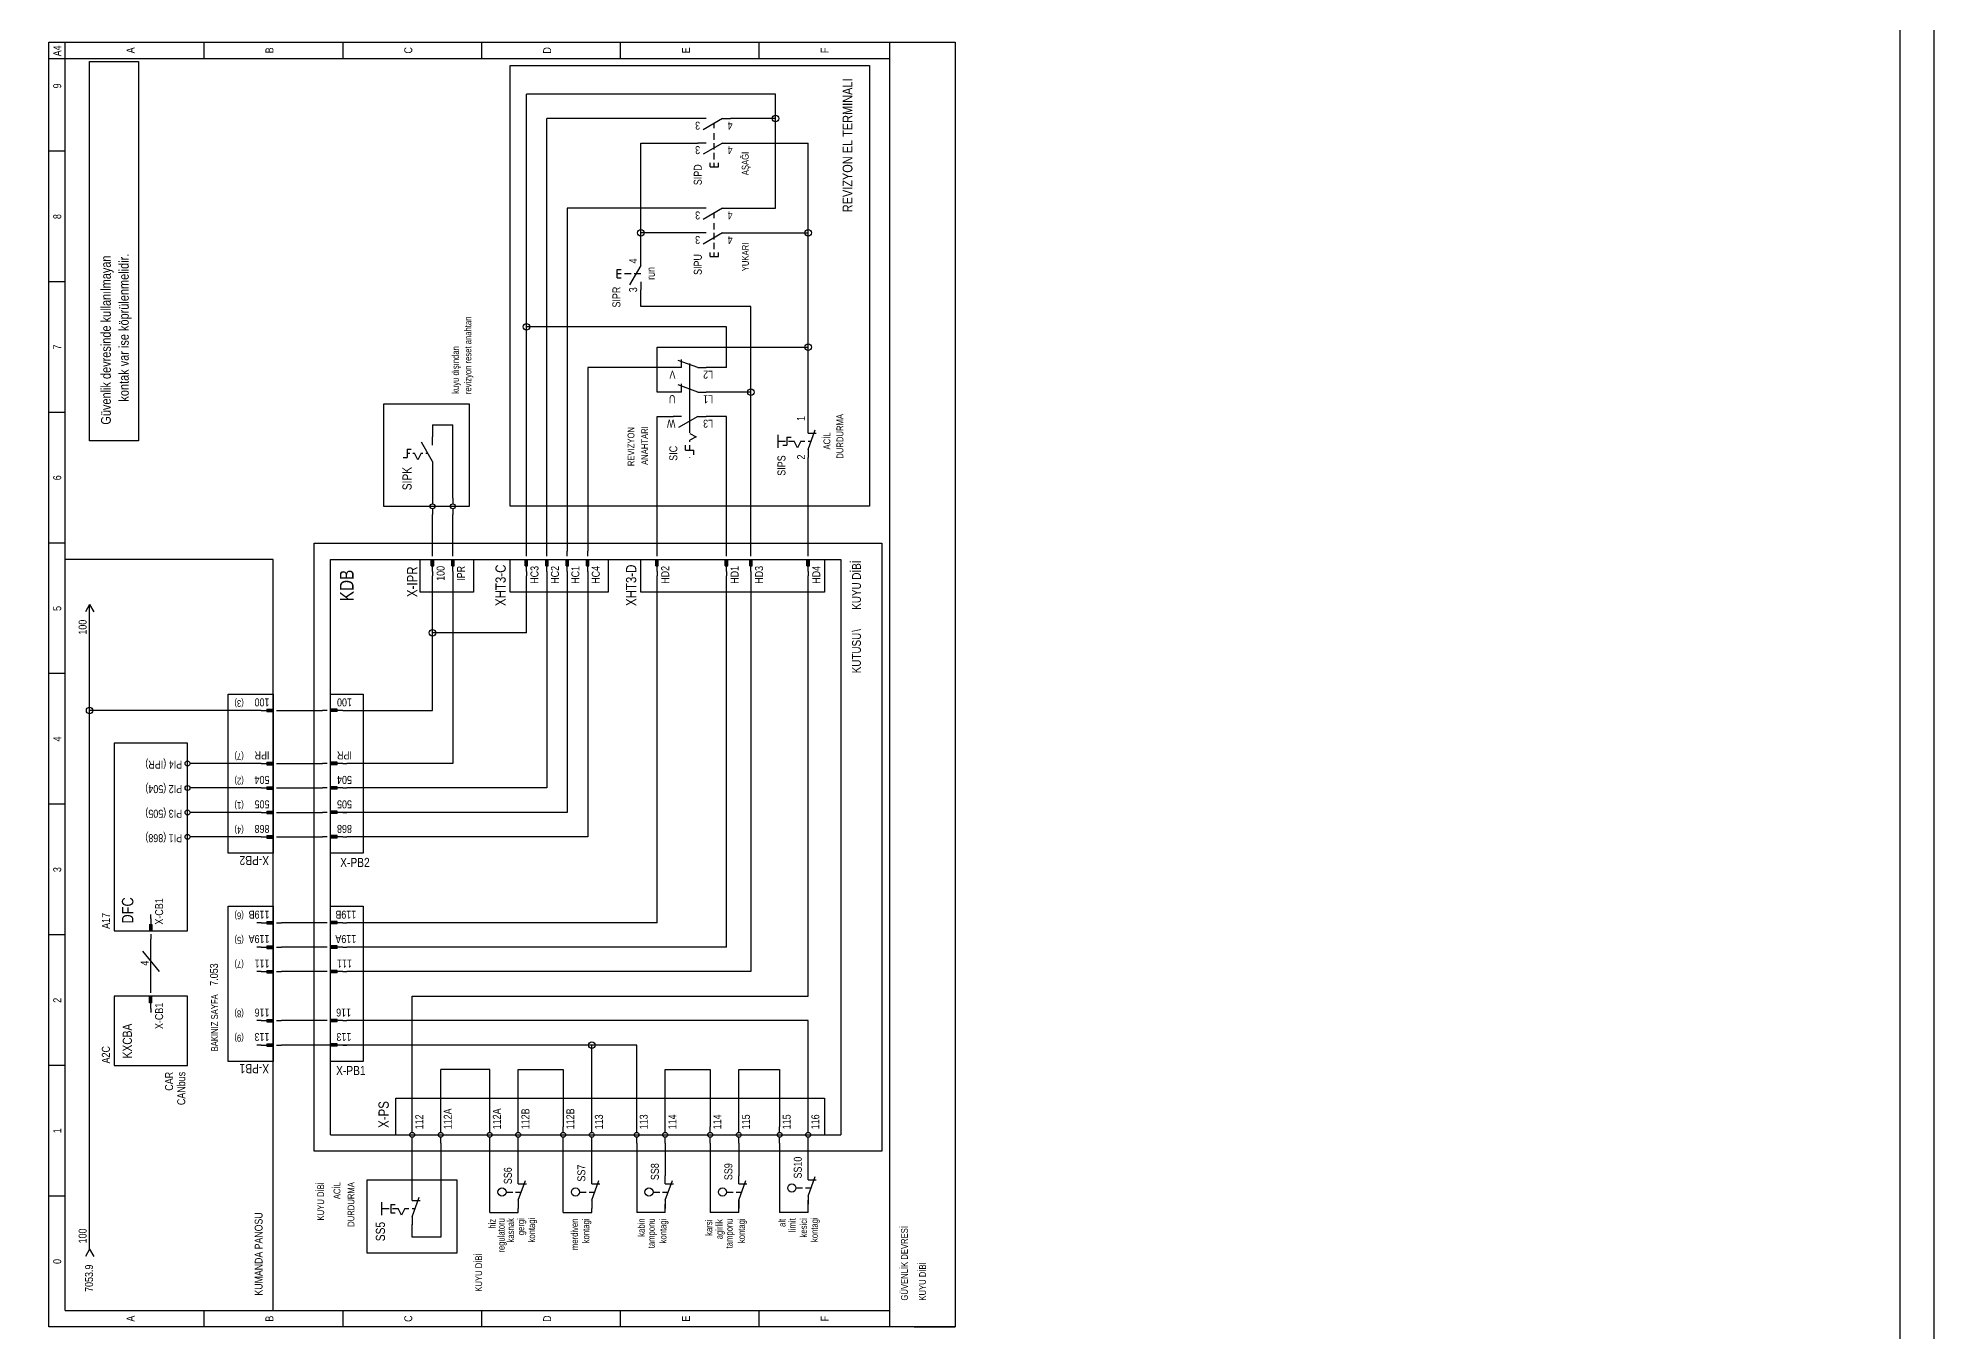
# Model space of a CAD drawing. Header units: centimetres. Extents: x 0 to 12309, y -30 to 2970.
# Drawn here: x 10913 to 12309, y 1019 to 1971 of the extents above; entities that cross this region are included whole.
import ezdxf
from ezdxf.enums import TextEntityAlignment as Align

# ---------------------------------------------------------------- set-up
doc = ezdxf.new("R2010")
doc.units = ezdxf.units.CM
for name, color, linetype in [('SCOTT-CERCEVE', 7, 'CONTINUOUS'), ('SCOTT-ELEKTRIK', 3, 'CONTINUOUS'), ('SCOTT-ELEKTRIK-YAZI', 4, 'CONTINUOUS')]:
    doc.layers.add(name, color=color, linetype=linetype)
doc.styles.get("Standard").update_dxf_attribs({"font": 'arial.ttf', "width": 0.8})

msp = doc.modelspace()

# ---------------------------------------------------------------- linework, layer by layer
at = {"layer": 'SCOTT-CERCEVE'}
for points in [[(0, 0), (12308.9, 0), (12308.9, 2970), (0, 2970)], [(100, 0), (12283.9, 0), (12283.9, 2970), (100, 2970)]]:
    msp.add_lwpolyline(points, close=True, dxfattribs=at)
at = {"layer": 'SCOTT-ELEKTRIK'}
for p, q in [((10921.2, 1022.3), (10921.2, 1968.1)), ((10921.2, 1968.1), (11588.4, 1968.1)), ((10933.2, 1034.3), (10933.2, 1968.1)), ((11035.4, 1968.1), (11035.4, 1956.1)), ((11137.6, 1968.1), (11137.6, 1956.1)), ((11239.8, 1968.1), (11239.8, 1956.1)), ((11342, 1956.1), (11342, 1968.1)), ((11444.1, 1956.1), (11444.1, 1968.1)), ((11540.3, 1022.3), (11540.3, 1968.1)), ((11588.4, 1968.1), (11588.4, 1022.3)), ((10921.2, 1956.1), (11540.3, 1956.1)), ((10951.3, 1674.5), (10951.3, 1953.9)), ((10951.3, 1953.9), (10987.3, 1953.9)), ((10987.3, 1953.9), (10987.3, 1674.5)), ((11260.8, 1626.4), (11260.8, 1950.9)), ((11260.8, 1950.9), (11525.3, 1950.9)), ((11525.3, 1950.9), (11525.3, 1626.4)), ((11456.1, 1929.9), (11272.8, 1929.9)), ((11272.8, 1758.6), (11272.8, 1929.9)), ((11456.1, 1911.9), (11456.1, 1929.9)), ((11287.9, 1593.3), (11287.9, 1911.9)), ((11399, 1911.9), (11287.9, 1911.9)), ((11405.1, 1911.9), (11399, 1911.9)), ((11417.1, 1911.9), (11402.9, 1903.7)), ((11411.1, 1904.7), (11411.1, 1908.4)), ((11411.1, 1896.2), (11411.1, 1901.1)), ((11417.1, 1911.9), (11423.1, 1911.9)), ((11456.1, 1911.9), (11423.1, 1911.9)), ((11456.1, 1845.8), (11456.1, 1911.9)), ((10933.2, 1887.8), (10921.2, 1887.8)), ((11357, 1893.8), (11399, 1893.8)), ((11357, 1827.7), (11357, 1893.8)), ((11405.1, 1893.8), (11399, 1893.8)), ((11417.1, 1893.8), (11402.9, 1885.6)), ((11411.1, 1889), (11411.1, 1893.8)), ((11411.1, 1881.8), (11411.1, 1886.6)), ((11417.1, 1893.8), (11423.1, 1893.8)), ((11423.1, 1893.8), (11480.2, 1893.8)), ((11480.2, 1827.7), (11480.2, 1893.8)), ((11408.1, 1876.4), (11408.1, 1879.4)), ((11408.1, 1876.4), (11414.1, 1876.4)), ((11411.1, 1876.4), (11411.1, 1879.4)), ((11414.1, 1876.4), (11414.1, 1879.4)), ((11399, 1845.8), (11302.9, 1845.8)), ((11302.9, 1845.8), (11302.9, 1593.3)), ((11405.1, 1845.8), (11399, 1845.8)), ((11417.1, 1845.8), (11402.9, 1837.5)), ((11417.1, 1845.8), (11423.1, 1845.8)), ((11423.1, 1845.8), (11456.1, 1845.8)), ((11411.1, 1838.5), (11411.1, 1842.3)), ((11411.1, 1830.1), (11411.1, 1834.9)), ((11399, 1827.7), (11357, 1827.7)), ((11357, 1809.7), (11357, 1827.7)), ((11405.1, 1827.7), (11399, 1827.7)), ((11417.1, 1827.7), (11402.9, 1819.5)), ((11411.1, 1822.9), (11411.1, 1827.7)), ((11411.1, 1815.7), (11411.1, 1820.5)), ((11417.1, 1827.7), (11423.1, 1827.7)), ((11423.1, 1827.7), (11480.2, 1827.7)), ((11480.2, 1743.6), (11480.2, 1827.7)), ((11339.5, 1800.7), (11342.6, 1800.7)), ((11339.5, 1794.7), (11339.5, 1800.7)), ((11357, 1803.7), (11348.8, 1789.5)), ((11357, 1803.7), (11357, 1809.7)), ((11408.1, 1810.3), (11408.1, 1813.3)), ((11408.1, 1810.3), (11414.1, 1810.3)), ((11411.1, 1810.3), (11411.1, 1813.3)), ((11414.1, 1810.3), (11414.1, 1813.3)), ((10933.2, 1791.7), (10921.2, 1791.7)), ((11339.5, 1797.7), (11342.6, 1797.7)), ((11339.5, 1794.7), (11342.6, 1794.7)), ((11345, 1797.7), (11349.8, 1797.7)), ((11352.2, 1797.7), (11357, 1797.7)), ((11357, 1791.7), (11357, 1785.7)), ((11357, 1773.6), (11357, 1785.7)), ((11438.1, 1773.6), (11357, 1773.6)), ((11438.1, 1710.5), (11438.1, 1773.6)), ((11420.1, 1758.6), (11272.8, 1758.6)), ((11272.8, 1593.3), (11272.8, 1758.6)), ((11420.1, 1728.6), (11420.1, 1758.6)), ((11369, 1710.5), (11369, 1743.6)), ((11369, 1743.6), (11480.2, 1743.6)), ((11399, 1728.6), (11384.6, 1733.8)), ((11387, 1728.6), (11387, 1734.6)), ((11393, 1680.5), (11393, 1731.6)), ((11480.2, 1686.4), (11480.2, 1743.6)), ((11317.9, 1728.6), (11317.9, 1593.3)), ((11381, 1728.6), (11317.9, 1728.6)), ((11381, 1728.6), (11380.8, 1728.6)), ((11387, 1728.6), (11381, 1728.6)), ((11399, 1728.6), (11405.1, 1728.6)), ((11404.8, 1728.6), (11405.1, 1728.6)), ((11420.1, 1728.6), (11405.1, 1728.6)), ((11381, 1710.5), (11369, 1710.5)), ((11381, 1710.5), (11380.8, 1710.5)), ((11387, 1710.5), (11381, 1710.5)), ((11399, 1710.5), (11384.6, 1715.8)), ((11387, 1710.5), (11387, 1716.5)), ((11399, 1710.5), (11405.1, 1710.5)), ((11404.8, 1710.5), (11405.1, 1710.5)), ((11438.1, 1710.5), (11405.1, 1710.5)), ((11438.1, 1593.3), (11438.1, 1710.5)), ((10933.2, 1695.5), (10921.2, 1695.5)), ((11167.6, 1701.5), (11167.6, 1626.4)), ((11230.8, 1701.5), (11167.6, 1701.5)), ((11230.8, 1626.4), (11230.8, 1701.5)), ((11369, 1692.5), (11381, 1692.5)), ((11369, 1593.3), (11369, 1692.5)), ((11381, 1692.5), (11380.8, 1692.5)), ((11387, 1692.5), (11381, 1692.5)), ((11399, 1692.5), (11384.8, 1684.3)), ((11399, 1692.5), (11405.1, 1692.5)), ((11404.8, 1692.5), (11405.1, 1692.5)), ((11420.1, 1692.5), (11405.1, 1692.5)), ((11420.1, 1593.3), (11420.1, 1692.5)), ((11203.7, 1686.5), (11218.7, 1686.5)), ((11203.7, 1686.5), (11203.7, 1677.5)), ((11203.7, 1671.5), (11203.7, 1677.5)), ((11218.7, 1632.4), (11218.7, 1686.5)), ((11393, 1679.9), (11397.8, 1677.5)), ((11397.8, 1677.5), (11393, 1675.1)), ((11393, 1673.9), (11393, 1675.1)), ((11458.1, 1669.4), (11458.1, 1679)), ((11464.6, 1677.3), (11467.6, 1677.3)), ((11464.6, 1677.3), (11464.6, 1671.3)), ((11480.2, 1680.3), (11480.2, 1686.4)), ((11480.2, 1668.3), (11485.4, 1682.8)), ((11480.2, 1680.3), (11486.2, 1680.3)), ((10987.3, 1674.5), (10951.3, 1674.5)), ((11182.1, 1662.4), (11185.1, 1662.4)), ((11185.1, 1668.4), (11188.1, 1668.4)), ((11185.1, 1668.4), (11185.1, 1662.4)), ((11185.1, 1665.4), (11186.9, 1665.4)), ((11189.3, 1665.4), (11190.5, 1665.4)), ((11192.9, 1660.6), (11190.5, 1665.4)), ((11195.3, 1665.4), (11192.9, 1660.6)), ((11195.3, 1665.4), (11196.5, 1665.4)), ((11203.7, 1659.4), (11195.5, 1673.7)), ((11198.9, 1665.4), (11200.2, 1665.4)), ((11390, 1667.8), (11390, 1671.5)), ((11390, 1667.8), (11396, 1667.8)), ((11393, 1667.8), (11393, 1671.5)), ((11393, 1662.4), (11393, 1662.6)), ((11396, 1664.2), (11396, 1667.8)), ((11458.1, 1674.3), (11463.4, 1674.3)), ((11461.6, 1671.3), (11464.6, 1671.3)), ((11465.8, 1674.3), (11470, 1674.3)), ((11472.4, 1669.5), (11470, 1674.3)), ((11474.8, 1674.3), (11472.4, 1669.5)), ((11474.8, 1674.3), (11477.8, 1674.3)), ((11480.2, 1674.3), (11482.4, 1674.3)), ((11480.2, 1668.3), (11480.2, 1662.3)), ((11480.2, 1662.3), (11480.2, 1662.4)), ((11480.2, 1593.3), (11480.2, 1662.3)), ((11203.7, 1659.4), (11203.7, 1653.4)), ((11203.7, 1653.4), (11203.7, 1632.4)), ((11167.6, 1626.4), (11230.8, 1626.4)), ((11203.7, 1632.4), (11203.7, 1628.2)), ((11203.7, 1624.6), (11203.7, 1620.4)), ((11203.7, 1593.3), (11203.7, 1620.4)), ((11218.7, 1632.4), (11218.7, 1628.2)), ((11218.7, 1624.6), (11218.7, 1620.4)), ((11218.7, 1593.3), (11218.7, 1620.4)), ((11525.3, 1626.4), (11260.8, 1626.4)), ((10933.2, 1599.3), (10921.2, 1599.3)), ((11116.6, 1151.5), (11116.6, 1599.3)), ((11116.6, 1599.3), (11534.3, 1599.3)), ((11203.7, 1589.7), (11203.7, 1593.3)), ((11218.7, 1589.7), (11218.7, 1593.3)), ((11272.8, 1589.7), (11272.8, 1593.3)), ((11287.9, 1589.7), (11287.9, 1593.3)), ((11302.9, 1589.7), (11302.9, 1593.3)), ((11317.9, 1589.7), (11317.9, 1593.3)), ((11369, 1589.7), (11369, 1593.3)), ((11420.1, 1589.7), (11420.1, 1593.3)), ((11438.1, 1589.7), (11438.1, 1593.3)), ((11480.2, 1589.7), (11480.2, 1593.3)), ((11534.3, 1599.3), (11534.3, 1151.5)), ((11086.5, 1587.3), (10933.2, 1587.3)), ((11086.5, 1034.3), (11086.5, 1587.3)), ((11128.6, 1163.6), (11128.6, 1587.3)), ((11128.6, 1587.3), (11504.2, 1587.3)), ((11194.7, 1563.3), (11194.7, 1587.3)), ((11194.7, 1587.3), (11233.8, 1587.3)), ((11202.8, 1587.3), (11204.6, 1587.3)), ((11202.8, 1582.5), (11202.8, 1587.3)), ((11202.8, 1582.5), (11204.6, 1582.5)), ((11203.1, 1582.5), (11203.1, 1587.3)), ((11203.4, 1582.5), (11203.4, 1587.3)), ((11203.7, 1578.3), (11203.7, 1587.3)), ((11203.7, 1578.3), (11203.7, 1575.3)), ((11204, 1582.5), (11204, 1587.3)), ((11204.3, 1582.5), (11204.3, 1587.3)), ((11204.6, 1582.5), (11204.6, 1587.3)), ((11217.8, 1587.3), (11219.6, 1587.3)), ((11217.8, 1582.5), (11217.8, 1587.3)), ((11217.8, 1582.5), (11219.6, 1582.5)), ((11218.1, 1582.5), (11218.1, 1587.3)), ((11218.4, 1582.5), (11218.4, 1587.3)), ((11218.7, 1578.3), (11218.7, 1587.3)), ((11218.7, 1578.3), (11218.7, 1575.3)), ((11219, 1582.5), (11219, 1587.3)), ((11219.3, 1582.5), (11219.3, 1587.3)), ((11219.6, 1582.5), (11219.6, 1587.3)), ((11233.8, 1587.3), (11233.8, 1563.3)), ((11260.8, 1563.3), (11260.8, 1587.3)), ((11260.8, 1587.3), (11332.9, 1587.3)), ((11271.9, 1587.3), (11273.7, 1587.3)), ((11271.9, 1582.5), (11271.9, 1587.3)), ((11271.9, 1582.5), (11273.7, 1582.5)), ((11272.2, 1582.5), (11272.2, 1587.3)), ((11272.5, 1582.5), (11272.5, 1587.3)), ((11272.8, 1578.3), (11272.8, 1587.3)), ((11272.8, 1578.3), (11272.8, 1575.3)), ((11273.1, 1582.5), (11273.1, 1587.3)), ((11273.4, 1582.5), (11273.4, 1587.3)), ((11273.7, 1582.5), (11273.7, 1587.3)), ((11287, 1587.3), (11288.8, 1587.3)), ((11287, 1582.5), (11287, 1587.3)), ((11287, 1582.5), (11288.8, 1582.5)), ((11287.3, 1582.5), (11287.3, 1587.3)), ((11287.6, 1582.5), (11287.6, 1587.3)), ((11287.9, 1578.3), (11287.9, 1587.3)), ((11287.9, 1578.3), (11287.9, 1575.3)), ((11288.2, 1582.5), (11288.2, 1587.3)), ((11288.5, 1582.5), (11288.5, 1587.3)), ((11288.8, 1582.5), (11288.8, 1587.3)), ((11302, 1587.3), (11303.8, 1587.3)), ((11302, 1582.5), (11302, 1587.3)), ((11302, 1582.5), (11303.8, 1582.5)), ((11302.3, 1582.5), (11302.3, 1587.3)), ((11302.6, 1582.5), (11302.6, 1587.3)), ((11302.9, 1578.3), (11302.9, 1587.3)), ((11302.9, 1578.3), (11302.9, 1575.3)), ((11303.2, 1582.5), (11303.2, 1587.3)), ((11303.5, 1582.5), (11303.5, 1587.3)), ((11303.8, 1582.5), (11303.8, 1587.3)), ((11317, 1587.3), (11318.8, 1587.3)), ((11317, 1582.5), (11317, 1587.3)), ((11317, 1582.5), (11318.8, 1582.5)), ((11317.3, 1582.5), (11317.3, 1587.3)), ((11317.6, 1582.5), (11317.6, 1587.3)), ((11317.9, 1578.3), (11317.9, 1587.3)), ((11317.9, 1578.3), (11317.9, 1575.3)), ((11318.2, 1582.5), (11318.2, 1587.3)), ((11318.5, 1582.5), (11318.5, 1587.3)), ((11318.8, 1582.5), (11318.8, 1587.3)), ((11332.9, 1587.3), (11332.9, 1563.3)), ((11357, 1563.3), (11357, 1587.3)), ((11357, 1587.3), (11492.2, 1587.3)), ((11368.1, 1587.3), (11369.9, 1587.3)), ((11368.1, 1582.5), (11368.1, 1587.3)), ((11368.1, 1582.5), (11369.9, 1582.5)), ((11368.4, 1582.5), (11368.4, 1587.3)), ((11368.7, 1582.5), (11368.7, 1587.3)), ((11369, 1578.3), (11369, 1587.3)), ((11369, 1578.3), (11369, 1575.3)), ((11369.3, 1582.5), (11369.3, 1587.3)), ((11369.6, 1582.5), (11369.6, 1587.3)), ((11369.9, 1582.5), (11369.9, 1587.3)), ((11419.2, 1587.3), (11421, 1587.3)), ((11419.2, 1582.5), (11419.2, 1587.3)), ((11419.2, 1582.5), (11421, 1582.5)), ((11419.5, 1582.5), (11419.5, 1587.3)), ((11419.8, 1582.5), (11419.8, 1587.3)), ((11420.1, 1578.3), (11420.1, 1587.3)), ((11420.1, 1578.3), (11420.1, 1575.3)), ((11420.4, 1582.5), (11420.4, 1587.3)), ((11420.7, 1582.5), (11420.7, 1587.3)), ((11421, 1582.5), (11421, 1587.3)), ((11437.2, 1587.3), (11439, 1587.3)), ((11437.2, 1582.5), (11437.2, 1587.3)), ((11437.2, 1582.5), (11439, 1582.5)), ((11437.5, 1582.5), (11437.5, 1587.3)), ((11437.8, 1582.5), (11437.8, 1587.3)), ((11438.1, 1578.3), (11438.1, 1587.3)), ((11438.1, 1578.3), (11438.1, 1575.3)), ((11438.4, 1582.5), (11438.4, 1587.3)), ((11438.7, 1582.5), (11438.7, 1587.3)), ((11439, 1582.5), (11439, 1587.3)), ((11479.3, 1587.3), (11481.1, 1587.3)), ((11479.3, 1582.5), (11479.3, 1587.3)), ((11479.3, 1582.5), (11481.1, 1582.5)), ((11479.6, 1582.5), (11479.6, 1587.3)), ((11479.9, 1582.5), (11479.9, 1587.3)), ((11480.2, 1578.3), (11480.2, 1587.3)), ((11480.2, 1578.3), (11480.2, 1575.3)), ((11480.5, 1582.5), (11480.5, 1587.3)), ((11480.8, 1582.5), (11480.8, 1587.3)), ((11481.1, 1582.5), (11481.1, 1587.3)), ((11492.2, 1587.3), (11492.2, 1563.3)), ((11504.2, 1587.3), (11504.2, 1163.6)), ((11233.8, 1563.3), (11194.7, 1563.3)), ((11203.7, 1533.2), (11203.7, 1575.3)), ((11218.7, 1575.3), (11218.7, 1437)), ((11332.9, 1563.3), (11260.8, 1563.3)), ((11272.8, 1533.2), (11272.8, 1575.3)), ((11287.9, 1575.3), (11287.9, 1419)), ((11302.9, 1575.3), (11302.9, 1401)), ((11317.9, 1575.3), (11317.9, 1383)), ((11492.2, 1563.3), (11357, 1563.3)), ((11369, 1319.8), (11369, 1575.3)), ((11420.1, 1301.8), (11420.1, 1575.3)), ((11438.1, 1575.3), (11438.1, 1283.8)), ((11480.2, 1265.7), (11480.2, 1575.3)), ((10951.3, 1554.2), (10948.3, 1548.8)), ((10951.3, 1554.2), (10954.3, 1548.8)), ((10951.3, 1476.1), (10951.3, 1554.2)), ((11272.8, 1533.2), (11203.7, 1533.2)), ((11203.7, 1476.1), (11203.7, 1533.2)), ((10933.2, 1503.2), (10921.2, 1503.2)), ((11053.4, 1370.9), (11053.4, 1488.1)), ((11053.4, 1488.1), (11086.5, 1488.1)), ((11086.5, 1488.1), (11086.5, 1370.9)), ((11128.6, 1370.9), (11128.6, 1488.1)), ((11128.6, 1488.1), (11152.6, 1488.1)), ((11152.6, 1488.1), (11152.6, 1370.9)), ((10951.3, 1079.4), (10951.3, 1476.1)), ((11074.5, 1476.1), (10951.3, 1476.1)), ((11077.5, 1476.1), (11074.5, 1476.1)), ((11077.5, 1476.1), (11086.5, 1476.1)), ((11081.7, 1477), (11086.5, 1477)), ((11081.7, 1477), (11081.7, 1475.2)), ((11081.7, 1476.7), (11086.5, 1476.7)), ((11081.7, 1476.4), (11086.5, 1476.4)), ((11081.7, 1475.8), (11086.5, 1475.8)), ((11081.7, 1475.5), (11086.5, 1475.5)), ((11081.7, 1475.2), (11086.5, 1475.2)), ((11086.5, 1477), (11086.5, 1475.2)), ((11088.9, 1476.1), (11092.5, 1476.1)), ((11092.5, 1476.1), (11122.6, 1476.1)), ((11126.2, 1476.1), (11122.6, 1476.1)), ((11128.6, 1475.2), (11128.6, 1477)), ((11133.4, 1477), (11128.6, 1477)), ((11133.4, 1476.7), (11128.6, 1476.7)), ((11133.4, 1476.4), (11128.6, 1476.4)), ((11137.6, 1476.1), (11128.6, 1476.1)), ((11133.4, 1475.8), (11128.6, 1475.8)), ((11133.4, 1475.5), (11128.6, 1475.5)), ((11133.4, 1475.2), (11128.6, 1475.2)), ((11133.4, 1475.2), (11133.4, 1477)), ((11137.6, 1476.1), (11140.6, 1476.1)), ((11140.6, 1476.1), (11203.7, 1476.1)), ((10969.3, 1452.1), (10969.3, 1313.8)), ((11023.4, 1452.1), (10969.3, 1452.1)), ((11023.4, 1313.8), (11023.4, 1452.1)), ((11081.7, 1437.9), (11086.5, 1437.9)), ((11081.7, 1437.9), (11081.7, 1436.1)), ((11081.7, 1437.6), (11086.5, 1437.6)), ((11086.5, 1437.9), (11086.5, 1436.1)), ((11128.6, 1436.1), (11128.6, 1437.9)), ((11133.4, 1437.9), (11128.6, 1437.9)), ((11133.4, 1437.6), (11128.6, 1437.6)), ((11133.4, 1436.1), (11133.4, 1437.9)), ((11029.4, 1437), (11025.2, 1437)), ((11074.5, 1437), (11029.4, 1437)), ((11077.5, 1437), (11074.5, 1437)), ((11077.5, 1437), (11086.5, 1437)), ((11081.7, 1437.3), (11086.5, 1437.3)), ((11081.7, 1436.7), (11086.5, 1436.7)), ((11081.7, 1436.4), (11086.5, 1436.4)), ((11081.7, 1436.1), (11086.5, 1436.1)), ((11088.9, 1437), (11092.5, 1437)), ((11092.5, 1437), (11122.6, 1437)), ((11126.2, 1437), (11122.6, 1437)), ((11133.4, 1437.3), (11128.6, 1437.3)), ((11137.6, 1437), (11128.6, 1437)), ((11133.4, 1436.7), (11128.6, 1436.7)), ((11133.4, 1436.4), (11128.6, 1436.4)), ((11133.4, 1436.1), (11128.6, 1436.1)), ((11137.6, 1437), (11140.6, 1437)), ((11218.7, 1437), (11140.6, 1437)), ((11029.4, 1419), (11025.2, 1419)), ((11074.5, 1419), (11029.4, 1419)), ((11077.5, 1419), (11074.5, 1419)), ((11077.5, 1419), (11086.5, 1419)), ((11081.7, 1419.9), (11086.5, 1419.9)), ((11081.7, 1419.9), (11081.7, 1418.1)), ((11081.7, 1419.6), (11086.5, 1419.6)), ((11081.7, 1419.3), (11086.5, 1419.3)), ((11081.7, 1418.7), (11086.5, 1418.7)), ((11081.7, 1418.4), (11086.5, 1418.4)), ((11081.7, 1418.1), (11086.5, 1418.1)), ((11086.5, 1419.9), (11086.5, 1418.1)), ((11088.9, 1419), (11092.5, 1419)), ((11092.5, 1419), (11122.6, 1419)), ((11126.2, 1419), (11122.6, 1419)), ((11128.6, 1418.1), (11128.6, 1419.9)), ((11133.4, 1419.9), (11128.6, 1419.9)), ((11133.4, 1419.6), (11128.6, 1419.6)), ((11133.4, 1419.3), (11128.6, 1419.3)), ((11137.6, 1419), (11128.6, 1419)), ((11133.4, 1418.7), (11128.6, 1418.7)), ((11133.4, 1418.4), (11128.6, 1418.4)), ((11133.4, 1418.1), (11128.6, 1418.1)), ((11133.4, 1418.1), (11133.4, 1419.9)), ((11137.6, 1419), (11140.6, 1419)), ((11287.9, 1419), (11140.6, 1419)), ((10933.2, 1407), (10921.2, 1407)), ((11029.4, 1401), (11025.2, 1401)), ((11074.5, 1401), (11029.4, 1401)), ((11077.5, 1401), (11074.5, 1401)), ((11077.5, 1401), (11086.5, 1401)), ((11081.7, 1401.9), (11086.5, 1401.9)), ((11081.7, 1401.9), (11081.7, 1400.1)), ((11081.7, 1401.6), (11086.5, 1401.6)), ((11081.7, 1401.3), (11086.5, 1401.3)), ((11081.7, 1400.7), (11086.5, 1400.7)), ((11081.7, 1400.4), (11086.5, 1400.4)), ((11081.7, 1400.1), (11086.5, 1400.1)), ((11086.5, 1401.9), (11086.5, 1400.1)), ((11088.9, 1401), (11092.5, 1401)), ((11092.5, 1401), (11122.6, 1401)), ((11126.2, 1401), (11122.6, 1401)), ((11128.6, 1400.1), (11128.6, 1401.9)), ((11133.4, 1401.9), (11128.6, 1401.9)), ((11133.4, 1401.6), (11128.6, 1401.6)), ((11133.4, 1401.3), (11128.6, 1401.3)), ((11137.6, 1401), (11128.6, 1401)), ((11133.4, 1400.7), (11128.6, 1400.7)), ((11133.4, 1400.4), (11128.6, 1400.4)), ((11133.4, 1400.1), (11128.6, 1400.1)), ((11133.4, 1400.1), (11133.4, 1401.9)), ((11137.6, 1401), (11140.6, 1401)), ((11140.6, 1401), (11137.6, 1401)), ((11302.9, 1401), (11140.6, 1401)), ((11029.4, 1383), (11025.2, 1383)), ((11074.5, 1383), (11029.4, 1383)), ((11077.5, 1383), (11074.5, 1383)), ((11077.5, 1383), (11086.5, 1383)), ((11081.7, 1383.9), (11086.5, 1383.9)), ((11081.7, 1383.9), (11081.7, 1382)), ((11081.7, 1383.6), (11086.5, 1383.6)), ((11081.7, 1383.3), (11086.5, 1383.3)), ((11081.7, 1382.6), (11086.5, 1382.6)), ((11081.7, 1382.3), (11086.5, 1382.3)), ((11081.7, 1382), (11086.5, 1382)), ((11086.5, 1383.9), (11086.5, 1382)), ((11088.9, 1383), (11092.5, 1383)), ((11092.5, 1383), (11122.6, 1383)), ((11126.2, 1383), (11122.6, 1383)), ((11128.6, 1382), (11128.6, 1383.9)), ((11133.4, 1383.9), (11128.6, 1383.9)), ((11133.4, 1383.6), (11128.6, 1383.6)), ((11133.4, 1383.3), (11128.6, 1383.3)), ((11137.6, 1383), (11128.6, 1383)), ((11133.4, 1382.6), (11128.6, 1382.6)), ((11133.4, 1382.3), (11128.6, 1382.3)), ((11133.4, 1382), (11128.6, 1382)), ((11133.4, 1382), (11133.4, 1383.9)), ((11137.6, 1383), (11140.6, 1383)), ((11317.9, 1383), (11140.6, 1383)), ((11086.5, 1370.9), (11053.4, 1370.9)), ((11152.6, 1370.9), (11128.6, 1370.9)), ((11053.4, 1217.7), (11053.4, 1331.9)), ((11053.4, 1331.9), (11086.5, 1331.9)), ((11086.5, 1331.9), (11086.5, 1217.7)), ((11128.6, 1217.7), (11128.6, 1331.9)), ((11128.6, 1331.9), (11152.6, 1331.9)), ((11152.6, 1331.9), (11152.6, 1217.7)), ((10969.3, 1313.8), (11023.4, 1313.8)), ((10995.4, 1318.6), (10995.4, 1313.8)), ((10995.4, 1318.6), (10997.2, 1318.6)), ((10995.4, 1313.8), (10997.2, 1313.8)), ((10995.7, 1318.6), (10995.7, 1313.8)), ((10996, 1318.6), (10996, 1313.8)), ((10996.3, 1322.8), (10996.3, 1325.9)), ((10996.3, 1322.8), (10996.3, 1313.8)), ((10996.6, 1318.6), (10996.6, 1313.8)), ((10996.9, 1318.6), (10996.9, 1313.8)), ((10997.2, 1318.6), (10997.2, 1313.8)), ((11077.5, 1319.8), (11074.5, 1319.8)), ((11077.5, 1319.8), (11086.5, 1319.8)), ((11081.7, 1320.7), (11086.5, 1320.7)), ((11081.7, 1320.7), (11081.7, 1318.9)), ((11081.7, 1320.4), (11086.5, 1320.4)), ((11081.7, 1320.1), (11086.5, 1320.1)), ((11081.7, 1319.5), (11086.5, 1319.5)), ((11081.7, 1319.2), (11086.5, 1319.2)), ((11081.7, 1318.9), (11086.5, 1318.9)), ((11086.5, 1320.7), (11086.5, 1318.9)), ((11088.9, 1319.8), (11092.5, 1319.8)), ((11122.6, 1319.8), (11092.5, 1319.8)), ((11126.2, 1319.8), (11122.6, 1319.8)), ((11128.6, 1318.9), (11128.6, 1320.7)), ((11133.4, 1320.7), (11128.6, 1320.7)), ((11133.4, 1320.4), (11128.6, 1320.4)), ((11133.4, 1320.1), (11128.6, 1320.1)), ((11137.6, 1319.8), (11128.6, 1319.8)), ((11133.4, 1319.5), (11128.6, 1319.5)), ((11133.4, 1319.2), (11128.6, 1319.2)), ((11133.4, 1318.9), (11128.6, 1318.9)), ((11133.4, 1318.9), (11133.4, 1320.7)), ((11137.6, 1319.8), (11140.6, 1319.8)), ((11369, 1319.8), (11140.6, 1319.8)), ((10933.2, 1310.8), (10921.2, 1310.8)), ((10990.3, 1298.8), (11002.4, 1283.8)), ((10996.3, 1311.4), (10996.3, 1307.8)), ((10996.3, 1271.8), (10996.3, 1307.8)), ((11077.5, 1301.8), (11074.5, 1301.8)), ((11077.5, 1301.8), (11086.5, 1301.8)), ((11081.7, 1302.7), (11086.5, 1302.7)), ((11081.7, 1302.7), (11081.7, 1300.9)), ((11081.7, 1302.4), (11086.5, 1302.4)), ((11081.7, 1302.1), (11086.5, 1302.1)), ((11081.7, 1301.5), (11086.5, 1301.5)), ((11081.7, 1301.2), (11086.5, 1301.2)), ((11081.7, 1300.9), (11086.5, 1300.9)), ((11086.5, 1302.7), (11086.5, 1300.9)), ((11088.9, 1301.8), (11092.5, 1301.8)), ((11122.6, 1301.8), (11092.5, 1301.8)), ((11126.2, 1301.8), (11122.6, 1301.8)), ((11128.6, 1300.9), (11128.6, 1302.7)), ((11133.4, 1302.7), (11128.6, 1302.7)), ((11133.4, 1302.4), (11128.6, 1302.4)), ((11133.4, 1302.1), (11128.6, 1302.1)), ((11137.6, 1301.8), (11128.6, 1301.8)), ((11133.4, 1301.5), (11128.6, 1301.5)), ((11133.4, 1301.2), (11128.6, 1301.2)), ((11133.4, 1300.9), (11128.6, 1300.9)), ((11133.4, 1300.9), (11133.4, 1302.7)), ((11137.6, 1301.8), (11140.6, 1301.8)), ((11420.1, 1301.8), (11140.6, 1301.8)), ((11081.7, 1284.7), (11086.5, 1284.7)), ((11081.7, 1284.7), (11081.7, 1282.9)), ((11081.7, 1284.4), (11086.5, 1284.4)), ((11081.7, 1284.1), (11086.5, 1284.1)), ((11086.5, 1284.7), (11086.5, 1282.9)), ((11128.6, 1282.9), (11128.6, 1284.7)), ((11133.4, 1284.7), (11128.6, 1284.7)), ((11133.4, 1284.4), (11128.6, 1284.4)), ((11133.4, 1284.1), (11128.6, 1284.1)), ((11133.4, 1282.9), (11133.4, 1284.7)), ((10996.3, 1268.2), (10996.3, 1271.8)), ((11077.5, 1283.8), (11074.5, 1283.8)), ((11077.5, 1283.8), (11086.5, 1283.8)), ((11081.7, 1283.5), (11086.5, 1283.5)), ((11081.7, 1283.2), (11086.5, 1283.2)), ((11081.7, 1282.9), (11086.5, 1282.9)), ((11088.9, 1283.8), (11092.5, 1283.8)), ((11122.6, 1283.8), (11092.5, 1283.8)), ((11126.2, 1283.8), (11122.6, 1283.8)), ((11137.6, 1283.8), (11128.6, 1283.8)), ((11133.4, 1283.5), (11128.6, 1283.5)), ((11133.4, 1283.2), (11128.6, 1283.2)), ((11133.4, 1282.9), (11128.6, 1282.9)), ((11137.6, 1283.8), (11140.6, 1283.8)), ((11438.1, 1283.8), (11140.6, 1283.8)), ((10969.3, 1265.7), (10969.3, 1214.7)), ((11023.4, 1265.7), (10969.3, 1265.7)), ((10997.2, 1265.7), (10995.4, 1265.7)), ((10995.4, 1260.9), (10995.4, 1265.7)), ((10997.2, 1260.9), (10995.4, 1260.9)), ((10995.7, 1260.9), (10995.7, 1265.7)), ((10996, 1260.9), (10996, 1265.7)), ((10996.3, 1256.7), (10996.3, 1265.7)), ((10996.3, 1256.7), (10996.3, 1253.7)), ((10996.6, 1260.9), (10996.6, 1265.7)), ((10996.9, 1260.9), (10996.9, 1265.7)), ((10997.2, 1260.9), (10997.2, 1265.7)), ((11023.4, 1214.7), (11023.4, 1265.7)), ((11188.7, 1169.6), (11188.7, 1265.7)), ((11188.7, 1265.7), (11480.2, 1265.7)), ((11077.5, 1247.7), (11074.5, 1247.7)), ((11077.5, 1247.7), (11086.5, 1247.7)), ((11081.7, 1248.6), (11086.5, 1248.6)), ((11081.7, 1248.6), (11081.7, 1246.8)), ((11081.7, 1248.3), (11086.5, 1248.3)), ((11081.7, 1248), (11086.5, 1248)), ((11081.7, 1247.4), (11086.5, 1247.4)), ((11081.7, 1247.1), (11086.5, 1247.1)), ((11081.7, 1246.8), (11086.5, 1246.8)), ((11086.5, 1248.6), (11086.5, 1246.8)), ((11088.9, 1247.7), (11092.5, 1247.7)), ((11122.6, 1247.7), (11092.5, 1247.7)), ((11126.2, 1247.7), (11122.6, 1247.7)), ((11128.6, 1246.8), (11128.6, 1248.6)), ((11133.4, 1248.6), (11128.6, 1248.6)), ((11133.4, 1248.3), (11128.6, 1248.3)), ((11133.4, 1248), (11128.6, 1248)), ((11137.6, 1247.7), (11128.6, 1247.7)), ((11133.4, 1247.4), (11128.6, 1247.4)), ((11133.4, 1247.1), (11128.6, 1247.1)), ((11133.4, 1246.8), (11128.6, 1246.8)), ((11133.4, 1246.8), (11133.4, 1248.6)), ((11137.6, 1247.7), (11140.6, 1247.7)), ((11480.2, 1247.7), (11140.6, 1247.7)), ((11480.2, 1169.6), (11480.2, 1247.7)), ((11077.5, 1229.7), (11074.5, 1229.7)), ((11077.5, 1229.7), (11086.5, 1229.7)), ((11081.7, 1230.6), (11086.5, 1230.6)), ((11081.7, 1230.6), (11081.7, 1228.8)), ((11081.7, 1230.3), (11086.5, 1230.3)), ((11081.7, 1230), (11086.5, 1230)), ((11081.7, 1229.4), (11086.5, 1229.4)), ((11081.7, 1229.1), (11086.5, 1229.1)), ((11081.7, 1228.8), (11086.5, 1228.8)), ((11086.5, 1230.6), (11086.5, 1228.8)), ((11088.9, 1229.7), (11092.5, 1229.7)), ((11122.6, 1229.7), (11092.5, 1229.7)), ((11126.2, 1229.7), (11122.6, 1229.7)), ((11320.9, 1229.7), (11122.6, 1229.7)), ((11128.6, 1228.8), (11128.6, 1230.6)), ((11133.4, 1230.6), (11128.6, 1230.6)), ((11133.4, 1230.3), (11128.6, 1230.3)), ((11133.4, 1230), (11128.6, 1230)), ((11137.6, 1229.7), (11128.6, 1229.7)), ((11133.4, 1229.4), (11128.6, 1229.4)), ((11133.4, 1229.1), (11128.6, 1229.1)), ((11133.4, 1228.8), (11128.6, 1228.8)), ((11133.4, 1228.8), (11133.4, 1230.6)), ((11137.6, 1229.7), (11140.6, 1229.7)), ((11320.9, 1169.6), (11320.9, 1229.7)), ((11354, 1229.7), (11320.9, 1229.7)), ((11354, 1169.6), (11354, 1229.7)), ((10933.2, 1214.7), (10921.2, 1214.7)), ((10969.3, 1214.7), (11023.4, 1214.7)), ((11086.5, 1217.7), (11053.4, 1217.7)), ((11152.6, 1217.7), (11128.6, 1217.7)), ((11209.7, 1169.6), (11209.7, 1211.7)), ((11245.8, 1211.7), (11209.7, 1211.7)), ((11245.8, 1169.6), (11245.8, 1211.7)), ((11266.8, 1211.7), (11299.9, 1211.7)), ((11266.8, 1169.6), (11266.8, 1211.7)), ((11299.9, 1211.7), (11299.9, 1169.6)), ((11375, 1169.6), (11375, 1211.7)), ((11375, 1211.7), (11408.1, 1211.7)), ((11408.1, 1211.7), (11408.1, 1169.6)), ((11429.1, 1169.6), (11429.1, 1211.7)), ((11429.1, 1211.7), (11459.2, 1211.7)), ((11459.2, 1211.7), (11459.2, 1169.6)), ((11176.7, 1163.6), (11176.7, 1190.6)), ((11176.7, 1190.6), (11492.2, 1190.6)), ((11492.2, 1190.6), (11492.2, 1163.6)), ((11128.6, 1163.6), (11504.2, 1163.6)), ((11188.7, 1165.4), (11188.7, 1169.6)), ((11188.7, 1157.6), (11188.7, 1161.8)), ((11209.7, 1165.4), (11209.7, 1169.6)), ((11209.7, 1157.6), (11209.7, 1161.8)), ((11245.8, 1165.4), (11245.8, 1169.6)), ((11245.8, 1157.6), (11245.8, 1161.8)), ((11266.8, 1165.4), (11266.8, 1169.6)), ((11266.8, 1157.6), (11266.8, 1161.8)), ((11299.9, 1165.4), (11299.9, 1169.6)), ((11299.9, 1157.6), (11299.9, 1161.8)), ((11320.9, 1165.4), (11320.9, 1169.6)), ((11320.9, 1157.6), (11320.9, 1161.8)), ((11354, 1165.4), (11354, 1169.6)), ((11354, 1157.6), (11354, 1161.8)), ((11375, 1165.4), (11375, 1169.6)), ((11375, 1157.6), (11375, 1161.8)), ((11408.1, 1165.4), (11408.1, 1169.6)), ((11408.1, 1157.6), (11408.1, 1161.8)), ((11429.1, 1165.4), (11429.1, 1169.6)), ((11429.1, 1157.6), (11429.1, 1161.8)), ((11459.2, 1165.4), (11459.2, 1169.6)), ((11459.2, 1157.6), (11459.2, 1161.8)), ((11480.2, 1165.4), (11480.2, 1169.6)), ((11480.2, 1157.6), (11480.2, 1161.8)), ((11534.3, 1151.5), (11116.6, 1151.5)), ((11188.7, 1121.4), (11188.7, 1157.6)), ((11209.7, 1157.6), (11209.7, 1088.4)), ((11245.8, 1106.5), (11245.8, 1157.6)), ((11266.8, 1133.5), (11266.8, 1157.6)), ((11299.9, 1106.5), (11299.9, 1157.6)), ((11320.9, 1133.5), (11320.9, 1157.6)), ((11354, 1157.6), (11354, 1106.5)), ((11375, 1157.6), (11375, 1133.5)), ((11408.1, 1157.6), (11408.1, 1106.5)), ((11429.1, 1157.6), (11429.1, 1133.5)), ((11459.2, 1157.6), (11459.2, 1106.5)), ((11480.2, 1136.5), (11480.2, 1157.6)), ((11155.6, 1076.4), (11155.6, 1130.5)), ((11155.6, 1130.5), (11221.7, 1130.5)), ((11221.7, 1130.5), (11221.7, 1076.4)), ((11266.8, 1127.5), (11266.8, 1133.5)), ((11320.9, 1127.5), (11320.9, 1133.5)), ((11375, 1127.5), (11375, 1133.5)), ((11429.1, 1127.5), (11429.1, 1133.5)), ((11480.2, 1130.5), (11480.2, 1136.5)), ((11480.2, 1118.5), (11485.4, 1132.9)), ((11480.2, 1130.5), (11486.2, 1130.5)), ((10933.2, 1118.5), (10921.2, 1118.5)), ((11188.7, 1115.4), (11188.7, 1121.4)), ((11188.7, 1103.3), (11193.9, 1117.8)), ((11257.8, 1121.5), (11262.8, 1121.5)), ((11264.9, 1121.5), (11269, 1121.5)), ((11266.8, 1115.5), (11272.1, 1129.9)), ((11266.8, 1127.5), (11272.8, 1127.5)), ((11311.9, 1121.5), (11316.8, 1121.5)), ((11319, 1121.5), (11323.1, 1121.5)), ((11320.9, 1115.5), (11326.2, 1129.9)), ((11320.9, 1127.5), (11326.9, 1127.5)), ((11366, 1121.5), (11370.9, 1121.5)), ((11373.1, 1121.5), (11377.2, 1121.5)), ((11375, 1115.5), (11380.3, 1129.9)), ((11375, 1127.5), (11381, 1127.5)), ((11420.1, 1121.5), (11425, 1121.5)), ((11427.2, 1121.5), (11431.3, 1121.5)), ((11429.1, 1115.5), (11434.4, 1129.9)), ((11429.1, 1127.5), (11435.1, 1127.5)), ((11471.2, 1124.5), (11476.1, 1124.5)), ((11478.3, 1124.5), (11482.4, 1124.5)), ((11480.2, 1118.5), (11480.2, 1112.5)), ((11166.5, 1104.4), (11166.5, 1114.1)), ((11166.6, 1109.4), (11171.9, 1109.4)), ((11173.1, 1112.4), (11176.1, 1112.4)), ((11173.1, 1112.4), (11173.1, 1106.3)), ((11173.1, 1106.3), (11176.1, 1106.3)), ((11174.3, 1109.4), (11178.5, 1109.4)), ((11180.9, 1104.5), (11178.5, 1109.4)), ((11183.3, 1109.4), (11180.9, 1104.5)), ((11183.3, 1109.4), (11186.3, 1109.4)), ((11188.7, 1115.4), (11194.7, 1115.4)), ((11188.7, 1109.4), (11190.8, 1109.4)), ((11188.7, 1103.3), (11188.7, 1097.3)), ((11245.8, 1106.5), (11266.8, 1106.5)), ((11266.8, 1115.5), (11266.8, 1109.5)), ((11266.8, 1106.5), (11266.8, 1109.5)), ((11299.9, 1106.5), (11320.9, 1106.5)), ((11320.9, 1115.5), (11320.9, 1109.5)), ((11320.9, 1106.5), (11320.9, 1109.5)), ((11375, 1106.5), (11354, 1106.5)), ((11375, 1115.5), (11375, 1109.5)), ((11375, 1106.5), (11375, 1112.5)), ((11429.1, 1106.5), (11408.1, 1106.5)), ((11429.1, 1115.5), (11429.1, 1109.5)), ((11429.1, 1106.5), (11429.1, 1115.5)), ((11480.2, 1106.5), (11459.2, 1106.5)), ((11480.2, 1106.5), (11480.2, 1115.5)), ((11188.7, 1097.3), (11188.7, 1097.5)), ((11188.7, 1088.4), (11188.7, 1097.3)), ((10951.3, 1079.4), (10948.3, 1074)), ((10951.3, 1079.4), (10954.3, 1074)), ((11221.7, 1076.4), (11155.6, 1076.4)), ((11209.7, 1088.4), (11188.7, 1088.4)), ((10933.2, 1034.3), (11540.3, 1034.3)), ((11035.4, 1034.3), (11035.4, 1022.3)), ((11137.6, 1034.3), (11137.6, 1022.3)), ((11239.8, 1034.3), (11239.8, 1022.3)), ((11342, 1022.3), (11342, 1034.3)), ((11444.1, 1022.3), (11444.1, 1034.3)), ((11540.3, 1022.3), (11540.3, 1034.3)), ((11588.4, 1022.3), (10921.2, 1022.3)), ((11558.3, 1022.3), (11588.4, 1022.3))]:
    msp.add_line(p, q, dxfattribs=at)
for centre, radius in [((11456.1, 1911.9), 2.4), ((11357, 1827.7), 2.4), ((11480.2, 1827.7), 2.4), ((11272.8, 1758.6), 2.4), ((11480.2, 1743.6), 2.4), ((11438.1, 1710.5), 2.4), ((11203.7, 1626.4), 1.8), ((11218.7, 1626.4), 1.8), ((11203.7, 1533.2), 2.4), ((10951.3, 1476.1), 2.4), ((11023.4, 1437), 1.8), ((11023.4, 1419), 1.8), ((11023.4, 1401), 1.8), ((11023.4, 1383), 1.8), ((11320.9, 1229.7), 2.4), ((11188.7, 1163.6), 1.8), ((11209.7, 1163.6), 1.8), ((11245.8, 1163.6), 1.8), ((11266.8, 1163.6), 1.8), ((11299.9, 1163.6), 1.8), ((11320.9, 1163.6), 1.8), ((11354, 1163.6), 1.8), ((11375, 1163.6), 1.8), ((11408.1, 1163.6), 1.8), ((11429.1, 1163.6), 1.8), ((11459.2, 1163.6), 1.8), ((11480.2, 1163.6), 1.8), ((11254.8, 1121.5), 3.01), ((11308.9, 1121.5), 3.01), ((11363, 1121.5), 3.01), ((11417.1, 1121.5), 3.01), ((11468.2, 1124.5), 3.01)]:
    msp.add_circle(centre, radius, dxfattribs=at)

# ---------------------------------------------------------------- texts
at = {"layer": 'SCOTT-ELEKTRIK-YAZI', "width": 0.8}
for s, height, rotation, p in [('A4', 5.89, 90, (10930.4, 1957.7)), ('3', 5.89, 180, (11400.7, 1909.6)), ('3', 5.89, 180, (11400.7, 1891.6)), ('3', 5.89, 180, (11400.7, 1843.5)), ('3', 5.89, 180, (11400.7, 1825.4)), ('Güvenlik devresinde kullanılmayan', 7.213, 90, (10966.9, 1686.5)), ('kontak var ise köprülenmelidir.', 7.213, 90, (10980.1, 1703.5)), ('run', 5.89, 90, (11367.3, 1793.1)), ('3', 5.89, 90, (11354.3, 1784)), ('revizyon reset anahtarı', 5.049, 90, (11232.3, 1709)), ('kuyu dışından', 5.049, 90, (11223.1, 1709.2)), ('V', 5.89, 180, (11382.5, 1726.3)), ('U', 5.89, 180, (11382.5, 1708.2)), ('W', 5.89, 180, (11382.5, 1690.2)), ('1', 5.89, 90, (11477.9, 1689.2)), ('100', 5.89, 180, (11083.7, 1485)), ('PI4 (IPR)', 5.89, 180, (11019.4, 1439.1)), ('IPR', 5.89, 180, (11083.7, 1445.9)), ('504', 5.89, 180, (11083.7, 1427.9)), ('PI2 (504)', 5.89, 180, (11019.4, 1421.1)), ('505', 5.89, 180, (11083.7, 1409.9)), ('PI3 (505)', 5.89, 180, (11019.4, 1403)), ('PI1 (868)', 5.89, 180, (11019.4, 1385)), ('868', 5.89, 180, (11083.7, 1391.8)), ('X-PB2', 6.73, 180, (11083.4, 1369)), ('A17', 5.89, 90, (10966.2, 1315.3)), ('DFC', 8.41, 90, (10983.5, 1319.2)), ('X-CB1', 5.89, 90, (11005.4, 1318.4)), ('119B', 5.89, 180, (11083.7, 1328.7)), ('119A', 5.89, 180, (11083.7, 1310.7)), ('4', 5.89, 90, (10994.7, 1288.2)), ('7.053', 5.89, 90, (11045.8, 1273.4)), ('111', 5.89, 180, (11083.7, 1292.7)), ('116', 5.89, 180, (11083.7, 1256.6)), ('A2C', 5.89, 90, (10966.2, 1216.2)), ('113', 5.89, 180, (11083.7, 1238.6)), ('X-PB1', 6.73, 180, (11083.4, 1215.7)), ('X-PS', 7.57, 90, (11171.5, 1168.7)), ('112', 5.89, 90, (11196.9, 1167.7)), ('112A', 5.89, 90, (11217.9, 1167.7)), ('112A', 5.89, 90, (11254, 1167.7)), ('112B', 5.89, 90, (11275, 1167.7)), ('112B', 5.89, 90, (11308.1, 1167.7)), ('113', 5.89, 90, (11329.1, 1167.7)), ('113', 5.89, 90, (11362.1, 1167.7)), ('114', 5.89, 90, (11383.2, 1167.7)), ('114', 5.89, 90, (11416.2, 1167.7)), ('115', 5.89, 90, (11437.3, 1167.7)), ('115', 5.89, 90, (11467.3, 1167.7)), ('116', 5.89, 90, (11488.4, 1167.7)), ('SS7', 5.89, 90, (11316.2, 1129.2)), ('KUMANDA PANOSU', 5.77, 90, (11078.6, 1045.3)), ('100', 5.89, 90, (10949.1, 1083.7)), ('GÜVENLİK DEVRESİ', 5.049, 90, (11553.6, 1041.6)), ('KUYU DİBİ', 5.05, 90, (11566.9, 1041.6))]:
    msp.add_text(s, height=height, rotation=rotation, dxfattribs=at).set_placement(p)
for s, height, p in [('A', 5.89, (10984.4, 1962.1)), ('B', 5.89, (11086.6, 1962.1)), ('C', 5.89, (11188.8, 1962.1)), ('D', 5.89, (11291, 1962.1)), ('E', 5.89, (11393.2, 1962.1)), ('F', 5.89, (11495.3, 1962.1)), ('9', 5.89, (10930.4, 1935.9)), ('AŞAĞI', 5.05, (11436.4, 1878.8)), ('8', 5.89, (10930.4, 1839.7)), ('YUKARI', 5.05, (11436.5, 1810)), ('7', 5.89, (10930.4, 1743.6)), ('DURDURMA', 5.05, (11506.1, 1677.9)), ('ACİL', 5.05, (11496.5, 1674.5)), ('SIPS', 5.89, (11463.5, 1656.4)), ('6', 5.89, (10930.4, 1647.4)), ('SIPK', 6.73, (11188.3, 1646.8)), ('5', 5.89, (10930.4, 1551.2)), ('4', 5.89, (10930.4, 1455.1)), ('3', 5.89, (10930.4, 1358.9)), ('2', 5.89, (10930.4, 1262.7)), ('KXCBA', 6.73, (10982.4, 1232.7)), ('1', 5.89, (10930.4, 1166.6)), ('SS10', 5.89, (11475.5, 1139.5)), ('SS6', 5.89, (11262.1, 1133.5)), ('SS8', 5.89, (11370.3, 1136.5)), ('SS9', 5.89, (11424.4, 1136.5)), ('SS5', 6.73, (11168.7, 1092.4)), ('0', 5.89, (10930.4, 1070.4)), ('A', 5.89, (10984.4, 1028.3)), ('B', 5.89, (11086.6, 1028.3)), ('C', 5.89, (11188.8, 1028.3)), ('D', 5.89, (11291, 1028.3)), ('E', 5.89, (11393.2, 1028.3)), ('F', 5.89, (11495.3, 1028.3))]:
    msp.add_text(s, height=height, rotation=90, dxfattribs=at).set_placement(p, align=Align.CENTER)
for s, height, rotation, p in [('REVIZYON EL TERMINALI', 7.213, 90, (11512.8, 1941.4)), ('4', 5.89, 180, (11420.9, 1909.6)), ('4', 5.89, 180, (11420.9, 1891.6)), ('SIPD', 5.89, 90, (11401.9, 1878.2)), ('4', 5.89, 180, (11420.9, 1843.5)), ('4', 5.89, 180, (11420.9, 1825.4)), ('4', 5.89, 90, (11354.3, 1808.9)), ('SIPU', 5.89, 90, (11401.9, 1812.1)), ('SIPR', 5.89, 90, (11342, 1788.1)), ('L2', 5.89, 180, (11402.9, 1726.3)), ('L1', 5.89, 180, (11402.9, 1708.2)), ('L3', 5.89, 180, (11402.9, 1690.2)), ('REVIZYON', 5.05, 90, (11352.3, 1684.8)), ('ANAHTARI', 5.05, 90, (11362.4, 1685.4)), ('SIC', 5.89, 90, (11383.9, 1670.9)), ('2', 5.89, 90, (11477.9, 1664.5)), ('KDB', 10.1, 90, (11145.6, 1579.7)), ('X-IPR', 7.57, 90, (11192.5, 1582.1)), ('100', 5.89, 90, (11212.6, 1582.5)), ('IPR', 5.89, 90, (11227.6, 1582.5)), ('XHT3-C', 7.57, 90, (11257.6, 1583.5)), ('HC3', 5.89, 90, (11281.7, 1582.5)), ('HC2', 5.89, 90, (11296.8, 1582.5)), ('HC1', 5.89, 90, (11311.8, 1582.5)), ('HC4', 5.89, 90, (11326.8, 1582.5)), ('XHT3-D', 7.57, 90, (11353.7, 1583.5)), ('HD2', 5.89, 90, (11377.9, 1582.5)), ('HD1', 5.89, 90, (11429, 1582.5)), ('HD3', 5.89, 90, (11447, 1582.5)), ('HD4', 5.89, 90, (11489.1, 1582.5)), ('KUYU DİBİ', 6.49, 90, (11519, 1586.5)), ('100', 5.89, 90, (10949.1, 1542.9)), ('\\', 6.49, 90, (11519, 1536)), ('KUTUSU', 6.49, 90, (11519, 1533.3)), ('(3)', 5.05, 180, (11057.9, 1483.7)), ('100', 5.89, 180, (11133.4, 1485)), ('(7)', 5.05, 180, (11057.9, 1444.6)), ('IPR', 5.89, 180, (11133.4, 1445.9)), ('(2)', 5.05, 180, (11057.9, 1426.6)), ('504', 5.89, 180, (11133.4, 1427.9)), ('(1)', 5.05, 180, (11057.9, 1408.6)), ('505', 5.89, 180, (11133.4, 1409.9)), ('(4)', 5.05, 180, (11057.9, 1390.5)), ('868', 5.89, 180, (11133.4, 1391.8)), ('(6)', 5.05, 180, (11057.9, 1327.4)), ('119B', 5.89, 180, (11132.2, 1328.7)), ('(5)', 5.05, 180, (11057.9, 1309.4)), ('119A', 5.89, 180, (11132.2, 1310.7)), ('(7)', 5.05, 180, (11057.9, 1291.4)), ('111', 5.89, 180, (11133.4, 1292.7)), ('X-CB1', 5.89, 90, (11005.4, 1260.9)), ('BAKINIZ SAYFA', 5.049, 90, (11045.8, 1267.1)), ('(8)', 5.05, 180, (11057.9, 1255.3)), ('116', 5.89, 180, (11132.8, 1256.6)), ('(9)', 5.05, 180, (11057.9, 1237.3)), ('113', 5.89, 180, (11133, 1238.6)), ('CAR', 5.89, 90, (11012.7, 1210)), ('CANbus', 5.89, 90, (11021.7, 1210)), ('KUYU DİBİ', 5.05, 90, (11123.9, 1128.8)), ('ACİL', 5.05, 90, (11135.9, 1128.8)), ('DURDURMA', 5.05, 90, (11146.2, 1128.8)), ('hiz', 5.05, 90, (11250.1, 1101.8)), ('regulatoru', 5.05, 90, (11256.8, 1102.3)), ('kasnak', 5.05, 90, (11263.7, 1102.3)), ('gergi', 5.05, 90, (11271.2, 1102.3)), ('kontagi', 5.05, 90, (11279.2, 1102.6)), ('merdiven', 5.05, 90, (11310.8, 1102)), ('kontagi', 5.05, 90, (11319.1, 1102)), ('kabin', 5.05, 90, (11359.9, 1102.1)), ('tamponu', 5.05, 90, (11367.3, 1102.1)), ('kontagi', 5.05, 90, (11375.9, 1101.9)), ('karsi', 5.05, 90, (11409.6, 1101.2)), ('agirlik', 5.05, 90, (11417.3, 1101.5)), ('tamponu', 5.05, 90, (11424.6, 1102)), ('kontagi', 5.05, 90, (11433.6, 1102.1)), ('alt', 5.05, 90, (11463.5, 1101.8)), ('limit', 5.05, 90, (11471, 1102.1)), ('kesici', 5.05, 90, (11479.3, 1102.2)), ('kontagi', 5.05, 90, (11487.3, 1102.9)), ('KUYU DİBİ', 5.05, 90, (11240.2, 1076.4)), ('7053.9', 5.89, 90, (10953.8, 1068.1))]:
    msp.add_text(s, height=height, rotation=rotation, dxfattribs=at).set_placement(p, align=Align.RIGHT)
for s, p in [('X-PB2', (11146.6, 1360.8)), ('X-PB1', (11143.6, 1207.6))]:
    msp.add_text(s, height=6.73, dxfattribs=at).set_placement(p, align=Align.CENTER)

doc.saveas('drawing.dxf')
